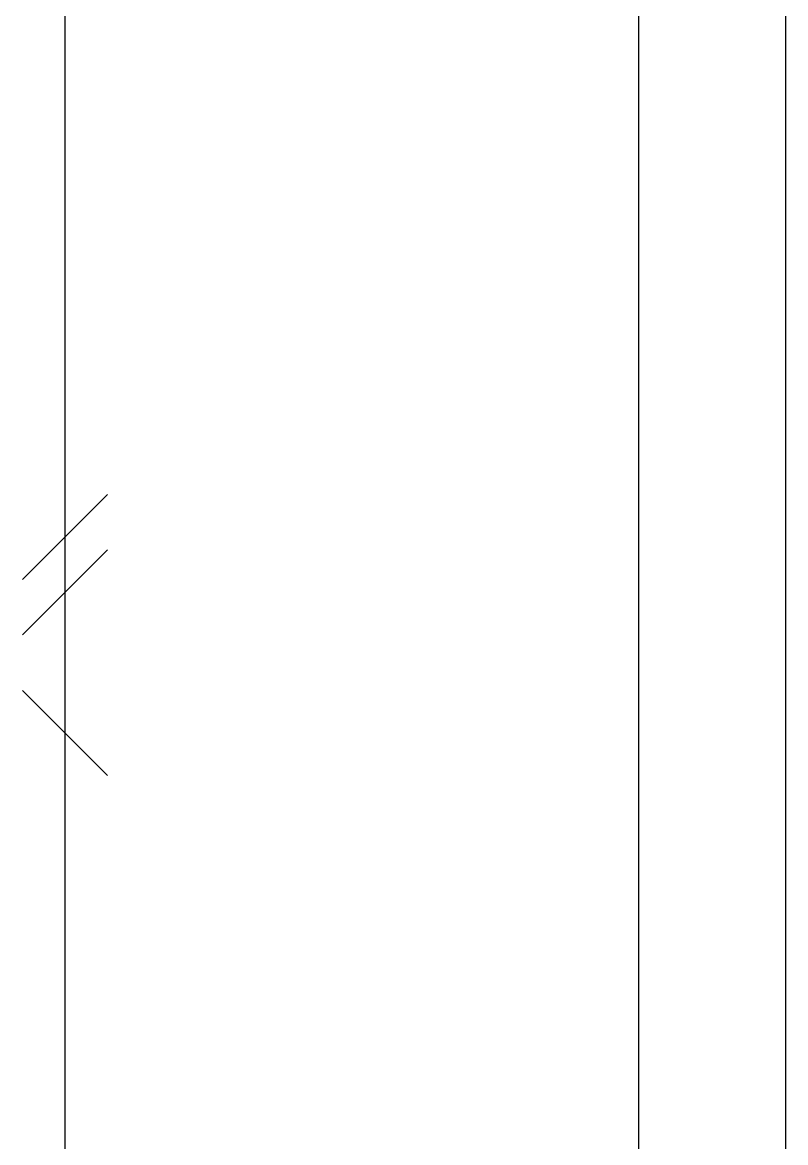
# Model space of a CAD drawing. Extents: x -9 to 600, y -23 to 65.
# Drawn here: x 272.185 to 272.963, y 31.713 to 32.855 of the extents above; entities that cross this region are included whole.
import ezdxf

# ---------------------------------------------------------------- set-up
doc = ezdxf.new("R2010")
doc.units = 0
doc.header["$LTSCALE"] = 0.8
doc.header["$MEASUREMENT"] = 0
for name, color, linetype in [('0_FIOS', 3, 'CONTINUOUS'), ('Desenho base', 7, 'CONTINUOUS'), ('ilum', 2, 'CONTINUOUS'), ('iluminação', 2, 'CONTINUOUS')]:
    doc.layers.add(name, color=color, linetype=linetype)

# ---------------------------------------------------------------- blocks, each defined once
blk = doc.blocks.new('MONO')
at = {"layer": '0_FIOS'}
for p, q in [((-3.356, -0.78), (-1.797, 0.78)), ((0.78, -0.78), (-0.78, 0.78)), ((1.797, -0.78), (0.238, 0.78))]:
    blk.add_line(p, q, dxfattribs=at)

msp = doc.modelspace()

# ---------------------------------------------------------------- linework, layer by layer
at = {"layer": 'Desenho base'}
for p, q in [((272.8135, 32.948), (272.8135, 28.348)), ((272.9635, 32.948), (272.9635, 28.348))]:
    msp.add_line(p, q, dxfattribs=at)
at = {"layer": 'ilum'}
for p, q in [((272.2285, 37.2592, 2.802), (272.2285, 29.1089, 2.802)), ((272.1851, 32.2871, 2.802), (272.2718, 32.3738, 2.802)), ((272.1851, 32.2306, 2.802), (272.2718, 32.3173, 2.802)), ((272.2718, 32.0873, 2.802), (272.1851, 32.174, 2.802))]:
    msp.add_line(p, q, dxfattribs=at)

# ---------------------------------------------------------------- block references
at = {"layer": 'iluminação', "xscale": 0.05560094617944675, "yscale": 0.05560094617944675, "zscale": 0.05560094617944675, "rotation": 90}
msp.add_blockref('MONO', (272.2285, 32.2739, 2.802), dxfattribs=at)

doc.saveas('drawing.dxf')
